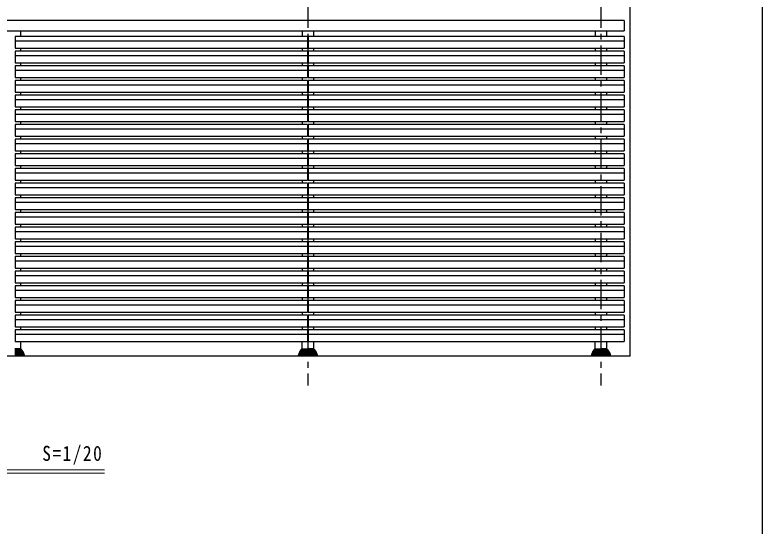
# Model space of a CAD drawing. Units: millimetres at full size, sheet at 1:5, with parts at other scales. Extents: x -1050 to 1050, y -742 to 742.
# Drawn here: x 353 to 990, y 0 to 436 of the extents above; entities that cross this region are included whole.
import ezdxf

# ---------------------------------------------------------------- set-up
doc = ezdxf.new("R2010")
doc.units = ezdxf.units.MM
doc.header["$LTSCALE"] = 5
doc.linetypes.add('CHAIN1', pattern=[8, 5, -1, 1, -1])
doc.layers.add('0-9_文字', color=3, linetype='Continuous', lineweight=20)
doc.layers.add('1-5_図枠1_1', color=7, linetype='Continuous')
doc.layers.add('1-6_姿図', color=7, linetype='Continuous')
doc.styles.add('ＭＳ ゴシック', font='')
doc.styles.get('ＭＳ ゴシック').set_extended_font_data('MS Gothic')

msp = doc.modelspace()

# ---------------------------------------------------------------- linework, layer by layer
at = {"layer": '0-9_文字'}
for p, q in [((429.008, 48), (309.255, 48)), ((429.008, 45), (309.255, 45))]:
    msp.add_line(p, q, dxfattribs=at)
at = {"layer": '1-5_図枠1_1'}
msp.add_line((990, 682.5), (990, -707.5), dxfattribs=at)
at = {"layer": '1-6_姿図', "linetype": 'CHAIN1'}
for p, q in [((602.5, 570), (602.5, 120)), ((852.5, 570), (852.5, 120))]:
    msp.add_line(p, q, dxfattribs=at)
at = {"layer": '1-6_姿図'}
for p, q in [((877.5, 145), (877.5, 570)), ((872.5, 431.25), (-90, 431.25)), ((872.5, 431.25), (872.5, 422.5)), ((-90, 422.5), (872.5, 422.5)), ((357.25, 422.5), (357.25, 417.5)), ((597.75, 422.5), (597.75, 417.5)), ((607.25, 422.5), (607.25, 417.5)), ((847.75, 422.5), (847.75, 417.5)), ((857.25, 422.5), (857.25, 417.5)), ((602.25, 417.5), (602.25, 407.5)), ((872.5, 417.5), (872.5, 407.5)), ((352.75, 413.75), (602.25, 413.75)), ((602.75, 413.75), (872.5, 413.75)), ((357.25, 407.5), (357.25, 405)), ((597.75, 407.5), (597.75, 405)), ((602.25, 405), (602.25, 395)), ((607.25, 407.5), (607.25, 405)), ((847.75, 407.5), (847.75, 405)), ((857.25, 407.5), (857.25, 405)), ((872.5, 405), (872.5, 395)), ((352.75, 401.25), (602.25, 401.25)), ((602.75, 401.25), (872.5, 401.25)), ((357.25, 395), (357.25, 392.5)), ((597.75, 395), (597.75, 392.5)), ((602.25, 392.5), (602.25, 382.5)), ((607.25, 395), (607.25, 392.5)), ((847.75, 395), (847.75, 392.5)), ((857.25, 395), (857.25, 392.5)), ((872.5, 392.5), (872.5, 382.5)), ((352.75, 388.75), (602.25, 388.75)), ((357.25, 382.5), (357.25, 380)), ((597.75, 382.5), (597.75, 380)), ((602.75, 388.75), (872.5, 388.75)), ((607.25, 382.5), (607.25, 380)), ((847.75, 382.5), (847.75, 380)), ((857.25, 382.5), (857.25, 380)), ((352.75, 376.25), (602.25, 376.25)), ((602.25, 380), (602.25, 370)), ((602.75, 376.25), (872.5, 376.25)), ((872.5, 380), (872.5, 370)), ((357.25, 370), (357.25, 367.5)), ((597.75, 370), (597.75, 367.5)), ((607.25, 370), (607.25, 367.5)), ((847.75, 370), (847.75, 367.5)), ((857.25, 370), (857.25, 367.5)), ((352.75, 363.75), (602.25, 363.75)), ((602.25, 367.5), (602.25, 357.5)), ((602.75, 363.75), (872.5, 363.75)), ((872.5, 367.5), (872.5, 357.5)), ((357.25, 357.5), (357.25, 355)), ((597.75, 357.5), (597.75, 355)), ((607.25, 357.5), (607.25, 355)), ((847.75, 357.5), (847.75, 355)), ((857.25, 357.5), (857.25, 355)), ((352.75, 351.25), (602.25, 351.25)), ((602.25, 355), (602.25, 345)), ((602.75, 351.25), (872.5, 351.25)), ((872.5, 355), (872.5, 345)), ((357.25, 345), (357.25, 342.5)), ((597.75, 345), (597.75, 342.5)), ((607.25, 345), (607.25, 342.5)), ((847.75, 345), (847.75, 342.5)), ((857.25, 345), (857.25, 342.5)), ((352.75, 338.75), (602.25, 338.75)), ((602.25, 342.5), (602.25, 332.5)), ((602.75, 338.75), (872.5, 338.75)), ((872.5, 342.5), (872.5, 332.5)), ((357.25, 332.5), (357.25, 330)), ((597.75, 332.5), (597.75, 330)), ((607.25, 332.5), (607.25, 330)), ((847.75, 332.5), (847.75, 330)), ((857.25, 332.5), (857.25, 330)), ((352.75, 326.25), (602.25, 326.25)), ((602.25, 330), (602.25, 320)), ((602.75, 326.25), (872.5, 326.25)), ((872.5, 330), (872.5, 320)), ((357.25, 320), (357.25, 317.5)), ((597.75, 320), (597.75, 317.5)), ((607.25, 320), (607.25, 317.5)), ((847.75, 320), (847.75, 317.5)), ((857.25, 320), (857.25, 317.5)), ((352.75, 313.75), (602.25, 313.75)), ((602.25, 317.5), (602.25, 307.5)), ((602.75, 313.75), (872.5, 313.75)), ((872.5, 317.5), (872.5, 307.5)), ((357.25, 307.5), (357.25, 305)), ((597.75, 307.5), (597.75, 305)), ((607.25, 307.5), (607.25, 305)), ((847.75, 307.5), (847.75, 305)), ((857.25, 307.5), (857.25, 305)), ((352.75, 301.25), (602.25, 301.25)), ((602.25, 305), (602.25, 295)), ((602.75, 301.25), (872.5, 301.25)), ((872.5, 305), (872.5, 295)), ((357.25, 295), (357.25, 292.5)), ((597.75, 295), (597.75, 292.5)), ((607.25, 295), (607.25, 292.5)), ((847.75, 295), (847.75, 292.5)), ((857.25, 295), (857.25, 292.5)), ((352.75, 288.75), (602.25, 288.75)), ((602.25, 292.5), (602.25, 282.5)), ((602.75, 288.75), (872.5, 288.75)), ((872.5, 292.5), (872.5, 282.5)), ((357.25, 282.5), (357.25, 280)), ((597.75, 282.5), (597.75, 280)), ((607.25, 282.5), (607.25, 280)), ((847.75, 282.5), (847.75, 280)), ((857.25, 282.5), (857.25, 280)), ((352.75, 276.25), (602.25, 276.25)), ((602.25, 280), (602.25, 270)), ((602.75, 276.25), (872.5, 276.25)), ((872.5, 280), (872.5, 270)), ((357.25, 270), (357.25, 267.5)), ((597.75, 270), (597.75, 267.5)), ((607.25, 270), (607.25, 267.5)), ((847.75, 270), (847.75, 267.5)), ((857.25, 270), (857.25, 267.5)), ((352.75, 263.75), (602.25, 263.75)), ((602.25, 267.5), (602.25, 257.5)), ((602.75, 263.75), (872.5, 263.75)), ((872.5, 267.5), (872.5, 257.5)), ((357.25, 257.5), (357.25, 255)), ((597.75, 257.5), (597.75, 255)), ((602.25, 255), (602.25, 245)), ((607.25, 257.5), (607.25, 255)), ((847.75, 257.5), (847.75, 255)), ((857.25, 257.5), (857.25, 255)), ((872.5, 255), (872.5, 245)), ((352.75, 251.25), (602.25, 251.25)), ((602.75, 251.25), (872.5, 251.25)), ((357.25, 245), (357.25, 242.5)), ((597.75, 245), (597.75, 242.5)), ((602.25, 242.5), (602.25, 232.5)), ((607.25, 245), (607.25, 242.5)), ((847.75, 245), (847.75, 242.5)), ((857.25, 245), (857.25, 242.5)), ((872.5, 242.5), (872.5, 232.5)), ((352.75, 238.75), (602.25, 238.75)), ((602.75, 238.75), (872.5, 238.75)), ((357.25, 232.5), (357.25, 230)), ((597.75, 232.5), (597.75, 230)), ((602.25, 230), (602.25, 220)), ((607.25, 232.5), (607.25, 230)), ((847.75, 232.5), (847.75, 230)), ((857.25, 232.5), (857.25, 230)), ((872.5, 230), (872.5, 220)), ((352.75, 226.25), (602.25, 226.25)), ((602.75, 226.25), (872.5, 226.25)), ((357.25, 220), (357.25, 217.5)), ((597.75, 220), (597.75, 217.5)), ((602.25, 217.5), (602.25, 207.5)), ((607.25, 220), (607.25, 217.5)), ((847.75, 220), (847.75, 217.5)), ((857.25, 220), (857.25, 217.5)), ((872.5, 217.5), (872.5, 207.5)), ((352.75, 213.75), (602.25, 213.75)), ((602.75, 213.75), (872.5, 213.75)), ((357.25, 207.5), (357.25, 205)), ((597.75, 207.5), (597.75, 205)), ((602.25, 205), (602.25, 195)), ((607.25, 207.5), (607.25, 205)), ((847.75, 207.5), (847.75, 205)), ((857.25, 207.5), (857.25, 205)), ((872.5, 205), (872.5, 195)), ((352.75, 201.25), (602.25, 201.25)), ((602.75, 201.25), (872.5, 201.25)), ((357.25, 195), (357.25, 192.5)), ((597.75, 195), (597.75, 192.5)), ((602.25, 192.5), (602.25, 182.5)), ((607.25, 195), (607.25, 192.5)), ((847.75, 195), (847.75, 192.5)), ((857.25, 195), (857.25, 192.5)), ((872.5, 192.5), (872.5, 182.5)), ((352.75, 188.75), (602.25, 188.75)), ((602.75, 188.75), (872.5, 188.75)), ((357.25, 182.5), (357.25, 180)), ((597.75, 182.5), (597.75, 180)), ((602.25, 180), (602.25, 170)), ((607.25, 182.5), (607.25, 180)), ((847.75, 182.5), (847.75, 180)), ((857.25, 182.5), (857.25, 180)), ((872.5, 180), (872.5, 170)), ((352.75, 176.25), (602.25, 176.25)), ((602.75, 176.25), (872.5, 176.25)), ((357.25, 170), (357.25, 167.5)), ((597.75, 170), (597.75, 167.5)), ((602.25, 167.5), (602.25, 157.5)), ((607.25, 170), (607.25, 167.5)), ((847.75, 170), (847.75, 167.5)), ((857.25, 170), (857.25, 167.5)), ((872.5, 167.5), (872.5, 157.5)), ((352.75, 163.75), (602.25, 163.75)), ((602.75, 163.75), (872.5, 163.75)), ((357.25, 157.5), (357.25, 151.25)), ((597.75, 151.25), (597.75, 157.5)), ((607.25, 157.5), (607.25, 151.25)), ((847.75, 151.25), (847.75, 157.5)), ((857.25, 157.5), (857.25, 151.25)), ((357.25, 151.25), (352.5, 151.25)), ((357.973, 150.6), (352.5, 150.6)), ((358.618, 149.8), (352.5, 149.8)), ((359.14, 149.001), (352.5, 149.001)), ((359.592, 148.2), (352.5, 148.2)), ((359.995, 147.407), (352.5, 147.407)), ((360.313, 146.6), (352.5, 146.6)), ((357.75, 150.75), (357.75, 150.6)), ((358.427, 150.1), (358.427, 149.8)), ((359.076, 149.302), (359.076, 149.001)), ((359.592, 148.524), (359.592, 148.2)), ((359.995, 147.76), (359.995, 147.407)), ((360.313, 147.014), (360.313, 146.599)), ((594.687, 147.014), (594.687, 146.599)), ((594.687, 146.6), (602.5, 146.6)), ((595.005, 147.76), (595.005, 147.407)), ((595.005, 147.407), (602.5, 147.407)), ((595.408, 148.524), (595.408, 148.2)), ((595.408, 148.2), (602.5, 148.2)), ((595.86, 149.001), (602.5, 149.001)), ((595.924, 149.302), (595.924, 149.001)), ((596.382, 149.8), (602.5, 149.8)), ((596.573, 150.1), (596.573, 149.8)), ((597.027, 150.6), (602.5, 150.6)), ((597.25, 150.75), (597.25, 150.6)), ((597.75, 151.25), (602.5, 151.25)), ((607.25, 151.25), (602.5, 151.25)), ((607.973, 150.6), (602.5, 150.6)), ((608.618, 149.8), (602.5, 149.8)), ((609.14, 149.001), (602.5, 149.001)), ((609.592, 148.2), (602.5, 148.2)), ((609.995, 147.407), (602.5, 147.407)), ((610.313, 146.6), (602.5, 146.6)), ((607.75, 150.75), (607.75, 150.6)), ((608.427, 150.1), (608.427, 149.8)), ((609.076, 149.302), (609.076, 149.001)), ((609.592, 148.524), (609.592, 148.2)), ((609.995, 147.76), (609.995, 147.407)), ((610.313, 147.014), (610.313, 146.599)), ((844.687, 147.014), (844.687, 146.599)), ((844.687, 146.6), (852.5, 146.6)), ((845.005, 147.76), (845.005, 147.407)), ((845.005, 147.407), (852.5, 147.407)), ((845.408, 148.524), (845.408, 148.2)), ((845.408, 148.2), (852.5, 148.2)), ((845.86, 149.001), (852.5, 149.001)), ((845.924, 149.302), (845.924, 149.001)), ((846.382, 149.8), (852.5, 149.8)), ((846.573, 150.1), (846.573, 149.8)), ((847.027, 150.6), (852.5, 150.6)), ((847.25, 150.75), (847.25, 150.6)), ((847.75, 151.25), (852.5, 151.25)), ((857.25, 151.25), (852.5, 151.25)), ((857.973, 150.6), (852.5, 150.6)), ((858.618, 149.8), (852.5, 149.8)), ((859.14, 149.001), (852.5, 149.001)), ((859.592, 148.2), (852.5, 148.2)), ((859.995, 147.407), (852.5, 147.407)), ((860.313, 146.6), (852.5, 146.6)), ((857.75, 150.75), (857.75, 150.6)), ((858.427, 150.1), (858.427, 149.8)), ((859.076, 149.302), (859.076, 149.001)), ((859.592, 148.524), (859.592, 148.2)), ((859.995, 147.76), (859.995, 147.407)), ((860.313, 147.014), (860.313, 146.599)), ((877.5, 145), (-90, 145)), ((360.559, 145.8), (352.5, 145.8)), ((360.559, 146.311), (360.559, 145.8)), ((360.75, 145.482), (360.75, 145)), ((594.25, 145.482), (594.25, 145)), ((594.441, 146.311), (594.441, 145.8)), ((594.441, 145.8), (602.5, 145.8)), ((610.559, 145.8), (602.5, 145.8)), ((610.559, 146.311), (610.559, 145.8)), ((610.75, 145.482), (610.75, 145)), ((844.25, 145.482), (844.25, 145)), ((844.441, 146.311), (844.441, 145.8)), ((844.441, 145.8), (852.5, 145.8)), ((860.559, 145.8), (852.5, 145.8)), ((860.559, 146.311), (860.559, 145.8)), ((860.75, 145.482), (860.75, 145))]:
    msp.add_line(p, q, dxfattribs=at)
for points in [[(602.25, 417.5), (352.75, 417.5), (352.75, 407.5), (602.25, 407.5)], [(872.5, 417.5), (602.75, 417.5), (602.75, 407.5), (872.5, 407.5)], [(602.25, 405), (352.75, 405), (352.75, 395), (602.25, 395)], [(872.5, 405), (602.75, 405), (602.75, 395), (872.5, 395)], [(602.25, 392.5), (352.75, 392.5), (352.75, 382.5), (602.25, 382.5)], [(872.5, 392.5), (602.75, 392.5), (602.75, 382.5), (872.5, 382.5)], [(602.25, 380), (352.75, 380), (352.75, 370), (602.25, 370)], [(872.5, 380), (602.75, 380), (602.75, 370), (872.5, 370)], [(602.25, 367.5), (352.75, 367.5), (352.75, 357.5), (602.25, 357.5)], [(872.5, 367.5), (602.75, 367.5), (602.75, 357.5), (872.5, 357.5)], [(602.25, 355), (352.75, 355), (352.75, 345), (602.25, 345)], [(872.5, 355), (602.75, 355), (602.75, 345), (872.5, 345)], [(602.25, 342.5), (352.75, 342.5), (352.75, 332.5), (602.25, 332.5)], [(872.5, 342.5), (602.75, 342.5), (602.75, 332.5), (872.5, 332.5)], [(602.25, 330), (352.75, 330), (352.75, 320), (602.25, 320)], [(872.5, 330), (602.75, 330), (602.75, 320), (872.5, 320)], [(602.25, 317.5), (352.75, 317.5), (352.75, 307.5), (602.25, 307.5)], [(872.5, 317.5), (602.75, 317.5), (602.75, 307.5), (872.5, 307.5)], [(602.25, 305), (352.75, 305), (352.75, 295), (602.25, 295)], [(872.5, 305), (602.75, 305), (602.75, 295), (872.5, 295)], [(602.25, 292.5), (352.75, 292.5), (352.75, 282.5), (602.25, 282.5)], [(872.5, 292.5), (602.75, 292.5), (602.75, 282.5), (872.5, 282.5)], [(602.25, 280), (352.75, 280), (352.75, 270), (602.25, 270)], [(872.5, 280), (602.75, 280), (602.75, 270), (872.5, 270)], [(602.25, 267.5), (352.75, 267.5), (352.75, 257.5), (602.25, 257.5)], [(872.5, 267.5), (602.75, 267.5), (602.75, 257.5), (872.5, 257.5)], [(602.25, 255), (352.75, 255), (352.75, 245), (602.25, 245)], [(872.5, 255), (602.75, 255), (602.75, 245), (872.5, 245)], [(602.25, 242.5), (352.75, 242.5), (352.75, 232.5), (602.25, 232.5)], [(872.5, 242.5), (602.75, 242.5), (602.75, 232.5), (872.5, 232.5)], [(602.25, 230), (352.75, 230), (352.75, 220), (602.25, 220)], [(872.5, 230), (602.75, 230), (602.75, 220), (872.5, 220)], [(602.25, 217.5), (352.75, 217.5), (352.75, 207.5), (602.25, 207.5)], [(872.5, 217.5), (602.75, 217.5), (602.75, 207.5), (872.5, 207.5)], [(602.25, 205), (352.75, 205), (352.75, 195), (602.25, 195)], [(872.5, 205), (602.75, 205), (602.75, 195), (872.5, 195)], [(602.25, 192.5), (352.75, 192.5), (352.75, 182.5), (602.25, 182.5)], [(872.5, 192.5), (602.75, 192.5), (602.75, 182.5), (872.5, 182.5)], [(602.25, 180), (352.75, 180), (352.75, 170), (602.25, 170)], [(872.5, 180), (602.75, 180), (602.75, 170), (872.5, 170)], [(602.25, 167.5), (352.75, 167.5), (352.75, 157.5), (602.25, 157.5)], [(872.5, 167.5), (602.75, 167.5), (602.75, 157.5), (872.5, 157.5)]]:
    msp.add_lwpolyline(points, dxfattribs=at)
for centre, radius, start, end in [((357.25, 150.75), 0.5, 0, 90), ((357.916, 150.089), 0.512, 1.20369, 93.43866), ((358.588, 149.312), 0.488, 358.74477, 93.42932), ((359.127, 148.536), 0.466, 358.561, 88.35526), ((359.58, 147.785), 0.415, 356.50937, 88.37725), ((359.944, 147.04), 0.37, 355.88779, 82.12455), ((360.256, 146.303), 0.303, 1.53857, 79.07898), ((594.744, 146.303), 0.303, 100.92102, 178.46143), ((595.056, 147.04), 0.37, 97.87545, 184.11221), ((595.42, 147.785), 0.415, 91.62275, 183.49063), ((595.873, 148.536), 0.466, 91.64474, 181.439), ((596.412, 149.312), 0.488, 86.57068, 181.25523), ((597.084, 150.089), 0.512, 86.56134, 178.79631), ((597.75, 150.75), 0.5, 90, 180), ((607.25, 150.75), 0.5, 0, 90), ((607.916, 150.089), 0.512, 1.20369, 93.43866), ((608.588, 149.312), 0.488, 358.74477, 93.42932), ((609.127, 148.536), 0.466, 358.561, 88.35526), ((609.58, 147.785), 0.415, 356.50937, 88.37725), ((609.944, 147.04), 0.37, 355.88779, 82.12455), ((610.256, 146.303), 0.303, 1.53857, 79.07898), ((844.744, 146.303), 0.303, 100.92102, 178.46143), ((845.056, 147.04), 0.37, 97.87545, 184.11221), ((845.42, 147.785), 0.415, 91.62275, 183.49063), ((845.873, 148.536), 0.466, 91.64474, 181.439), ((846.412, 149.312), 0.488, 86.57068, 181.25523), ((847.084, 150.089), 0.512, 86.56134, 178.79631), ((847.75, 150.75), 0.5, 90, 180), ((857.25, 150.75), 0.5, 0, 90), ((857.916, 150.089), 0.512, 1.20369, 93.43866), ((858.588, 149.312), 0.488, 358.74477, 93.42932), ((859.127, 148.536), 0.466, 358.561, 88.35526), ((859.58, 147.785), 0.415, 356.50937, 88.37725), ((859.944, 147.04), 0.37, 355.88779, 82.12455), ((860.256, 146.303), 0.303, 1.53857, 79.07898), ((360.386, 145.48), 0.364, 0.28944, 61.66375), ((594.614, 145.48), 0.364, 118.33625, 179.71056), ((610.386, 145.48), 0.364, 0.28944, 61.66375), ((844.614, 145.48), 0.364, 118.33625, 179.71056), ((860.386, 145.48), 0.364, 0.28944, 61.66375)]:
    msp.add_arc(centre, radius, start, end, dxfattribs=at)

# ---------------------------------------------------------------- texts
at = {"layer": '0-9_文字', "insert": (375.914, 52.481), "char_height": 12.83, "attachment_point": 7, "style": 'ＭＳ ゴシック'}
msp.add_mtext('\\T1.17;\\W0.85;S=1/20', dxfattribs=at)

doc.saveas('drawing.dxf')
